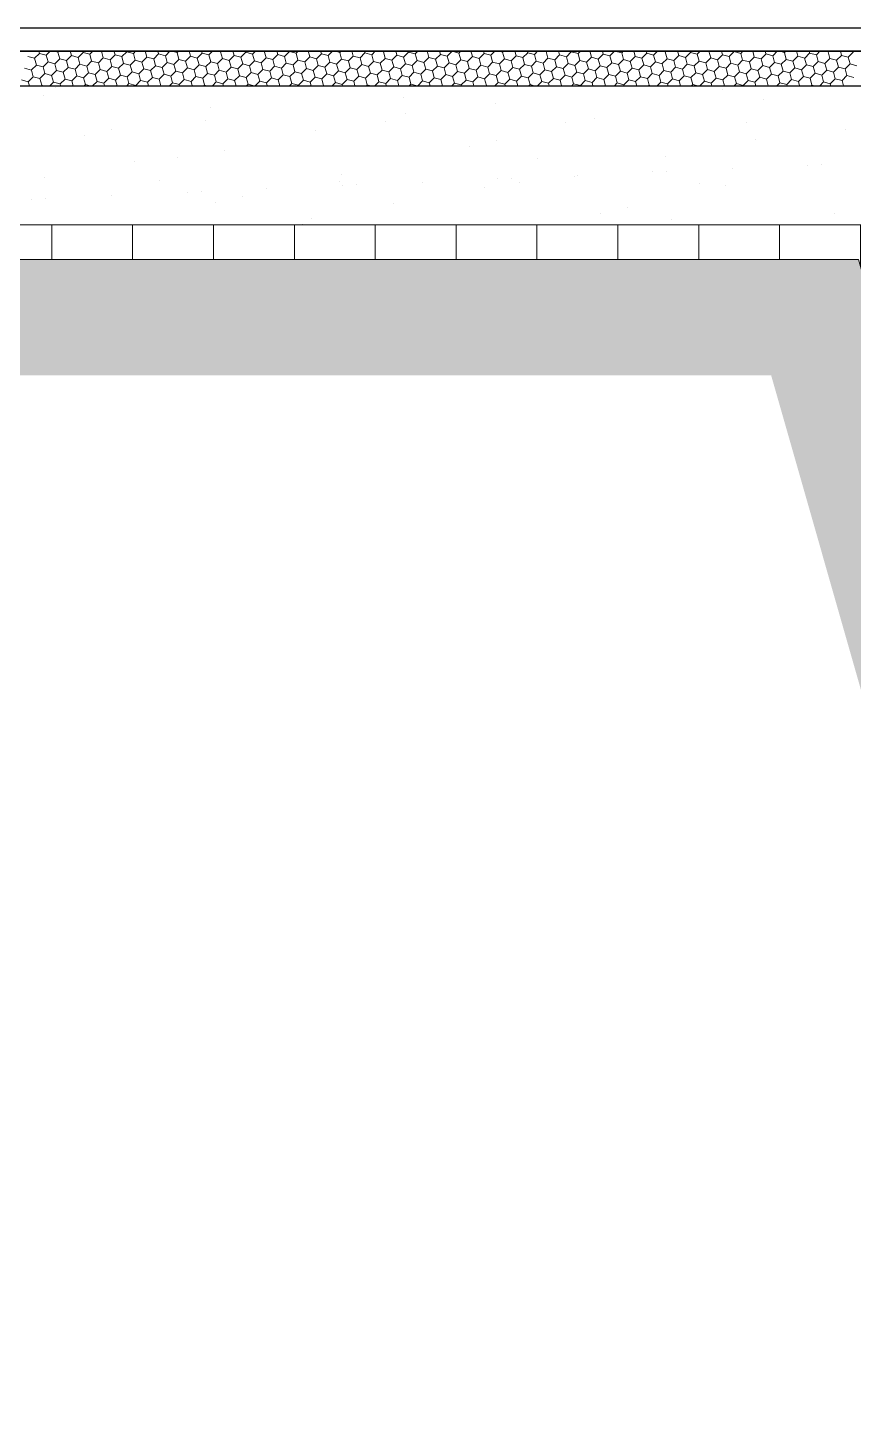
# Model space of a CAD drawing. Header units: millimetres. Extents: x -12161372 to 46643, y -9506984 to 15358.
# Drawn here: x 35034.7 to 35106, y 4065.6 to 4185.6 of the extents above; entities that cross this region are included whole.
import ezdxf

# ---------------------------------------------------------------- set-up
doc = ezdxf.new("R2010")
doc.units = ezdxf.units.MM
doc.layers.add('detail balok', color=7, linetype='Continuous', lineweight=9)
doc.layers.add('pondasi', color=7, linetype='Continuous', lineweight=13)

msp = doc.modelspace()

# ---------------------------------------------------------------- hatches: boundary and pattern name
at = {"layer": 'pondasi', "ltscale": 10}
h = msp.add_hatch(dxfattribs=at)
h.set_pattern_fill('AR-PARQ1', color=256, scale=0.07)
h.set_pattern_definition([(90, (0, 1661.965), (-21.336, 21.336), [21.336, -21.336]), (90, (3.556, 1661.965), (-21.336, 21.336), [21.336, -21.336]), (90, (7.112, 1661.965), (-21.336, 21.336), [21.336, -21.336]), (90, (10.668, 1661.965), (-21.336, 21.336), [21.336, -21.336]), (90, (14.224, 1661.965), (-21.336, 21.336), [21.336, -21.336]), (90, (17.78, 1661.965), (-21.336, 21.336), [21.336, -21.336]), (90, (21.336, 1661.965), (-21.336, 21.336), [21.336, -21.336]), (0, (0, 1683.3), (21.336, -21.336), [21.336, -21.336]), (0, (0, 1686.857), (21.336, -21.336), [21.336, -21.336]), (0, (0, 1690.413), (21.336, -21.336), [21.336, -21.336]), (0, (0, 1693.969), (21.336, -21.336), [21.336, -21.336]), (0, (0, 1697.525), (21.336, -21.336), [21.336, -21.336]), (0, (0, 1701.08), (21.336, -21.336), [21.336, -21.336]), (0, (0, 1704.637), (21.336, -21.336), [21.336, -21.336])])
h.paths.add_polyline_path([(33999.66, 4075.56), (33999.66, 4065.56), (34059.703, 4065.56), (34085.417, 4155.56), (34213.826, 4155.56), (34239.54, 4065.56), (34344.626, 4065.56), (34370.34, 4155.56), (34513.903, 4155.56), (34539.617, 4065.56), (34644.703, 4065.56), (34670.417, 4155.56), (34813.903, 4155.56), (34839.617, 4065.56), (34944.703, 4065.56), (34970.417, 4155.56), (35098.903, 4155.56), (35124.617, 4065.56), (35229.703, 4065.56), (35263.589, 4185.56), (35253.589, 4185.56), (35222.16, 4075.56), (35132.16, 4075.56), (35106.446, 4165.56), (34962.874, 4165.56), (34937.16, 4075.56), (34847.16, 4075.56), (34821.446, 4165.56), (34662.874, 4165.56), (34637.16, 4075.56), (34547.16, 4075.56), (34521.446, 4165.56), (34362.797, 4165.56), (34337.083, 4075.56), (34247.083, 4075.56), (34221.369, 4165.56), (34077.874, 4165.56), (34052.16, 4075.56)])
h.paths.add_polyline_path([(33932.137, 4180.641), (33932.056, 4180.56), (33932.16, 4180.56)])
h = msp.add_hatch(dxfattribs=at)
h.set_pattern_fill('ANSI31', color=256, scale=2.2, angle=45)
h.set_pattern_definition([(90, (0, 1661.965), (-6.985, 9e-16), [])])
h.paths.add_polyline_path([(35132.16, 4075.56), (35132.16, 4095.56), (35142.16, 4095.56), (35162.16, 4165.56), (35169.66, 4165.56), (35169.66, 4168.56), (34899.66, 4168.56), (34899.66, 4165.56), (34907.16, 4165.56), (34927.16, 4095.56), (34937.16, 4095.56), (34937.16, 4075.56), (34962.874, 4165.56), (35106.446, 4165.56)])
h.paths.add_polyline_path([(35248.732, 4168.56), (35184.66, 4168.56), (35184.66, 4165.56), (35192.16, 4165.56), (35212.16, 4095.56), (35222.16, 4095.56), (35222.16, 4075.56)])
h.paths.add_polyline_path([(34847.16, 4075.56), (34847.16, 4095.56), (34857.16, 4095.56), (34877.16, 4165.56), (34884.66, 4165.56), (34884.66, 4168.56), (34599.66, 4168.56), (34599.66, 4165.56), (34607.16, 4165.56), (34627.16, 4095.56), (34637.16, 4095.56), (34637.16, 4075.56), (34662.874, 4165.56), (34821.446, 4165.56)])
h.paths.add_polyline_path([(34299.583, 4168.56), (34299.583, 4165.56), (34307.083, 4165.56), (34327.083, 4095.56), (34337.083, 4095.56), (34337.083, 4075.56), (34362.797, 4165.56), (34521.446, 4165.56), (34547.16, 4075.56), (34547.16, 4095.56), (34557.16, 4095.56), (34577.16, 4165.56), (34584.66, 4165.56), (34584.66, 4168.56)])
h.paths.add_polyline_path([(34247.083, 4075.56), (34247.083, 4095.56), (34257.083, 4095.56), (34277.083, 4165.56), (34284.583, 4165.56), (34284.583, 4168.56), (34014.66, 4168.56), (34014.66, 4165.56), (34022.16, 4165.56), (34042.16, 4095.56), (34052.16, 4095.56), (34052.16, 4075.56), (34077.874, 4165.56), (34221.369, 4165.56)])

# ---------------------------------------------------------------- linework, layer by layer
at = {"layer": 'detail balok', "ltscale": 10}
for p, q in [((34167.169, 4185.521), (36929.482, 4185.521)), ((34898.16, 4185.56), (35171.16, 4185.56)), ((34599.66, 4183.521), (36929.482, 4183.521)), ((34899.66, 4183.56), (35169.66, 4183.56)), ((34599.66, 4180.521), (36929.482, 4180.521)), ((34899.66, 4180.56), (35169.66, 4180.56)), ((34899.66, 4168.56), (35169.66, 4168.56))]:
    msp.add_line(p, q, dxfattribs=at)
at = {"layer": 'pondasi', "ltscale": 10}
for p, q in [((35035.276, 4182.928), (35035.703, 4183.354)), ((35035.703, 4183.354), (35035.648, 4183.56)), ((35036.286, 4183.198), (35035.703, 4183.354)), ((35036.286, 4183.198), (35036.647, 4183.56)), ((35037.295, 4183.469), (35036.955, 4183.56)), ((35037.295, 4183.469), (35037.386, 4183.56)), ((35037.451, 4182.886), (35037.295, 4183.469)), ((35038.46, 4183.156), (35038.352, 4183.56)), ((35039.043, 4183), (35039.47, 4183.427)), ((35039.47, 4183.427), (35039.434, 4183.56)), ((35040.052, 4183.271), (35039.47, 4183.427)), ((35040.052, 4183.271), (35040.341, 4183.56)), ((35040.208, 4182.688), (35040.052, 4183.271)), ((35041.062, 4183.541), (35040.992, 4183.56)), ((35041.218, 4182.958), (35041.061, 4183.541)), ((35041.062, 4183.541), (35041.08, 4183.56)), ((35041.8, 4182.802), (35042.227, 4183.229)), ((35042.227, 4183.229), (35042.138, 4183.56)), ((35042.81, 4183.073), (35042.227, 4183.229)), ((35042.81, 4183.073), (35043.236, 4183.499)), ((35043.236, 4183.499), (35043.22, 4183.56)), ((35043.819, 4183.343), (35043.236, 4183.499)), ((35043.819, 4183.343), (35044.035, 4183.56)), ((35043.975, 4182.76), (35043.819, 4183.343)), ((35044.984, 4183.031), (35044.843, 4183.56)), ((35045.567, 4182.875), (35045.994, 4183.301)), ((35045.993, 4183.301), (35045.924, 4183.56)), ((35046.576, 4183.145), (35045.994, 4183.301)), ((35046.576, 4183.145), (35046.991, 4183.56)), ((35047.586, 4183.415), (35047.048, 4183.56)), ((35047.742, 4182.833), (35047.585, 4183.415)), ((35047.586, 4183.416), (35047.73, 4183.56)), ((35048.751, 4183.103), (35048.629, 4183.56)), ((35049.334, 4182.947), (35049.76, 4183.374)), ((35049.76, 4183.374), (35049.71, 4183.56)), ((35050.343, 4183.218), (35049.76, 4183.374)), ((35050.343, 4183.218), (35050.685, 4183.56)), ((35050.499, 4182.635), (35050.343, 4183.218)), ((35051.352, 4183.488), (35051.085, 4183.56)), ((35051.352, 4183.488), (35051.424, 4183.56)), ((35051.508, 4182.905), (35051.352, 4183.488)), ((35052.517, 4183.176), (35052.415, 4183.56)), ((35053.1, 4183.02), (35053.527, 4183.446)), ((35053.527, 4183.446), (35053.496, 4183.56)), ((35054.11, 4183.29), (35053.527, 4183.446)), ((35054.109, 4183.29), (35054.379, 4183.56)), ((35054.266, 4182.707), (35054.109, 4183.29)), ((35055.275, 4182.978), (35055.119, 4183.56)), ((35055.858, 4182.822), (35056.284, 4183.248)), ((35056.284, 4183.248), (35056.201, 4183.56)), ((35056.867, 4183.092), (35056.284, 4183.248)), ((35056.867, 4183.092), (35057.293, 4183.519)), ((35057.293, 4183.519), (35057.282, 4183.56)), ((35057.876, 4183.362), (35057.293, 4183.519)), ((35057.876, 4183.363), (35058.073, 4183.56)), ((35058.032, 4182.78), (35057.876, 4183.362)), ((35059.041, 4183.05), (35058.905, 4183.56)), ((35059.624, 4182.894), (35060.051, 4183.321)), ((35060.051, 4183.321), (35059.987, 4183.56)), ((35060.633, 4183.164), (35060.051, 4183.321)), ((35060.633, 4183.165), (35061.028, 4183.56)), ((35061.643, 4183.435), (35061.177, 4183.56)), ((35061.643, 4183.435), (35061.767, 4183.56)), ((35061.799, 4182.852), (35061.643, 4183.435)), ((35062.808, 4183.123), (35062.691, 4183.56)), ((35063.391, 4182.967), (35063.817, 4183.393)), ((35063.817, 4183.393), (35063.773, 4183.56)), ((35064.4, 4183.237), (35063.817, 4183.393)), ((35064.4, 4183.237), (35064.723, 4183.56)), ((35064.556, 4182.654), (35064.4, 4183.237)), ((35065.409, 4183.507), (35065.214, 4183.56)), ((35065.409, 4183.507), (35065.461, 4183.56)), ((35065.565, 4182.925), (35065.409, 4183.507)), ((35066.575, 4183.195), (35066.477, 4183.56)), ((35067.157, 4183.039), (35067.584, 4183.466)), ((35067.584, 4183.466), (35067.559, 4183.56)), ((35068.167, 4183.309), (35067.584, 4183.466)), ((35068.167, 4183.31), (35068.417, 4183.56)), ((35068.323, 4182.727), (35068.167, 4183.309)), ((35069.332, 4182.997), (35069.181, 4183.56)), ((35069.915, 4182.841), (35070.341, 4183.268)), ((35070.341, 4183.268), (35070.263, 4183.56)), ((35070.924, 4183.111), (35070.341, 4183.268)), ((35070.924, 4183.112), (35071.35, 4183.538)), ((35071.35, 4183.538), (35071.345, 4183.56)), ((35071.933, 4183.382), (35071.351, 4183.538)), ((35071.933, 4183.382), (35072.111, 4183.56)), ((35072.089, 4182.799), (35071.933, 4183.382)), ((35073.098, 4183.07), (35072.967, 4183.56)), ((35073.681, 4182.914), (35074.108, 4183.34)), ((35074.108, 4183.34), (35074.049, 4183.56)), ((35074.691, 4183.184), (35074.108, 4183.34)), ((35074.691, 4183.184), (35075.066, 4183.56)), ((35075.7, 4183.454), (35075.307, 4183.56)), ((35075.7, 4183.454), (35075.805, 4183.56)), ((35075.856, 4182.872), (35075.7, 4183.454)), ((35076.865, 4183.142), (35076.753, 4183.56)), ((35077.448, 4182.986), (35077.874, 4183.413)), ((35077.874, 4183.412), (35077.835, 4183.56)), ((35078.457, 4183.256), (35077.874, 4183.412)), ((35078.457, 4183.256), (35078.76, 4183.56)), ((35078.613, 4182.674), (35078.457, 4183.256)), ((35079.466, 4183.527), (35079.344, 4183.56)), ((35079.466, 4183.527), (35079.499, 4183.56)), ((35079.622, 4182.944), (35079.466, 4183.527)), ((35080.205, 4182.788), (35080.632, 4183.215)), ((35080.632, 4183.215), (35080.539, 4183.56)), ((35081.215, 4183.058), (35080.632, 4183.215)), ((35081.214, 4183.058), (35081.641, 4183.485)), ((35081.641, 4183.485), (35081.621, 4183.56)), ((35082.224, 4183.329), (35081.641, 4183.485)), ((35082.224, 4183.329), (35082.454, 4183.56)), ((35082.38, 4182.746), (35082.224, 4183.329)), ((35083.389, 4183.017), (35083.244, 4183.56)), ((35083.972, 4182.861), (35084.398, 4183.287)), ((35084.398, 4183.287), (35084.325, 4183.56)), ((35084.981, 4183.131), (35084.398, 4183.287)), ((35084.981, 4183.131), (35085.408, 4183.558)), ((35085.408, 4183.557), (35085.407, 4183.56)), ((35085.99, 4183.401), (35085.408, 4183.557)), ((35085.99, 4183.401), (35086.149, 4183.56)), ((35086.146, 4182.819), (35085.99, 4183.401)), ((35087.156, 4183.089), (35087.03, 4183.56)), ((35087.738, 4182.933), (35088.165, 4183.36)), ((35088.165, 4183.359), (35088.111, 4183.56)), ((35088.748, 4183.203), (35088.165, 4183.359)), ((35088.748, 4183.203), (35089.104, 4183.56)), ((35088.904, 4182.621), (35088.748, 4183.203)), ((35089.757, 4183.474), (35089.436, 4183.56)), ((35089.757, 4183.474), (35089.843, 4183.56)), ((35089.913, 4182.891), (35089.757, 4183.474)), ((35090.922, 4183.161), (35090.816, 4183.56)), ((35091.505, 4183.005), (35091.932, 4183.432)), ((35091.931, 4183.432), (35091.897, 4183.56)), ((35092.514, 4183.276), (35091.932, 4183.432)), ((35092.514, 4183.276), (35092.798, 4183.56)), ((35092.67, 4182.693), (35092.514, 4183.276)), ((35093.524, 4183.546), (35093.473, 4183.56)), ((35093.68, 4182.963), (35093.523, 4183.546)), ((35093.524, 4183.546), (35093.537, 4183.56)), ((35094.262, 4182.807), (35094.689, 4183.234)), ((35094.689, 4183.234), (35094.602, 4183.56)), ((35095.272, 4183.078), (35094.689, 4183.234)), ((35095.272, 4183.078), (35095.698, 4183.504)), ((35095.698, 4183.504), (35095.683, 4183.56)), ((35096.281, 4183.348), (35095.698, 4183.504)), ((35096.281, 4183.348), (35096.492, 4183.56)), ((35096.437, 4182.766), (35096.281, 4183.348)), ((35097.446, 4183.036), (35097.306, 4183.56)), ((35098.029, 4182.88), (35098.456, 4183.307)), ((35098.455, 4183.306), (35098.388, 4183.56)), ((35099.038, 4183.15), (35098.456, 4183.306)), ((35099.038, 4183.15), (35099.447, 4183.56)), ((35100.048, 4183.421), (35099.529, 4183.56)), ((35100.047, 4183.421), (35100.186, 4183.56)), ((35100.204, 4182.838), (35100.047, 4183.421)), ((35101.213, 4183.108), (35101.092, 4183.56)), ((35101.796, 4182.952), (35102.222, 4183.379)), ((35102.222, 4183.379), (35102.174, 4183.56)), ((35102.805, 4183.223), (35102.222, 4183.379)), ((35102.805, 4183.223), (35103.142, 4183.56)), ((35102.961, 4182.64), (35102.805, 4183.223)), ((35103.814, 4183.493), (35103.566, 4183.56)), ((35103.814, 4183.493), (35103.88, 4183.56)), ((35103.97, 4182.91), (35103.814, 4183.493)), ((35104.979, 4183.181), (35104.878, 4183.56)), ((35105.562, 4183.025), (35105.989, 4183.451)), ((35105.989, 4183.451), (35105.96, 4183.56)), ((35035.006, 4181.918), (35034.423, 4182.075)), ((35035.277, 4182.928), (35034.694, 4183.084)), ((35035.006, 4181.919), (35035.433, 4182.345)), ((35035.433, 4182.345), (35035.276, 4182.928)), ((35036.015, 4182.189), (35035.433, 4182.345)), ((35036.015, 4182.189), (35036.442, 4182.616)), ((35036.171, 4181.606), (35036.015, 4182.189)), ((35036.442, 4182.615), (35036.286, 4183.198)), ((35037.025, 4182.459), (35036.442, 4182.615)), ((35037.181, 4181.877), (35037.024, 4182.459)), ((35037.025, 4182.459), (35037.451, 4182.886)), ((35038.034, 4182.73), (35037.451, 4182.886)), ((35037.763, 4181.721), (35038.19, 4182.147)), ((35038.034, 4182.73), (35038.46, 4183.156)), ((35038.19, 4182.147), (35038.034, 4182.73)), ((35038.773, 4181.991), (35038.19, 4182.147)), ((35039.043, 4183), (35038.46, 4183.156)), ((35038.773, 4181.991), (35039.199, 4182.418)), ((35039.199, 4182.417), (35039.043, 4183)), ((35039.782, 4182.261), (35039.199, 4182.417)), ((35039.782, 4182.261), (35040.208, 4182.688)), ((35039.938, 4181.679), (35039.782, 4182.261)), ((35040.791, 4182.532), (35040.209, 4182.688)), ((35040.791, 4182.532), (35041.218, 4182.958)), ((35040.947, 4181.949), (35040.791, 4182.532)), ((35041.8, 4182.802), (35041.218, 4182.958)), ((35041.53, 4181.793), (35041.957, 4182.22)), ((35041.956, 4182.219), (35041.8, 4182.802)), ((35042.539, 4182.063), (35041.957, 4182.219)), ((35042.539, 4182.063), (35042.966, 4182.49)), ((35042.695, 4181.481), (35042.539, 4182.063)), ((35042.966, 4182.49), (35042.81, 4183.073)), ((35043.549, 4182.334), (35042.966, 4182.49)), ((35043.548, 4182.334), (35043.975, 4182.76)), ((35043.705, 4181.751), (35043.548, 4182.334)), ((35044.558, 4182.604), (35043.975, 4182.76)), ((35044.287, 4181.595), (35044.714, 4182.022)), ((35044.558, 4182.604), (35044.984, 4183.031)), ((35044.714, 4182.021), (35044.558, 4182.604)), ((35045.297, 4181.865), (35044.714, 4182.021)), ((35045.567, 4182.875), (35044.984, 4183.031)), ((35045.297, 4181.865), (35045.723, 4182.292)), ((35045.723, 4182.292), (35045.567, 4182.875)), ((35046.306, 4182.136), (35045.723, 4182.292)), ((35046.306, 4182.136), (35046.732, 4182.562)), ((35046.462, 4181.553), (35046.306, 4182.136)), ((35046.732, 4182.562), (35046.576, 4183.145)), ((35047.315, 4182.406), (35046.732, 4182.562)), ((35047.315, 4182.406), (35047.742, 4182.833)), ((35047.471, 4181.824), (35047.315, 4182.406)), ((35048.324, 4182.677), (35047.742, 4182.833)), ((35048.054, 4181.668), (35048.48, 4182.094)), ((35048.324, 4182.677), (35048.751, 4183.103)), ((35048.48, 4182.094), (35048.324, 4182.677)), ((35049.063, 4181.938), (35048.481, 4182.094)), ((35049.334, 4182.947), (35048.751, 4183.103)), ((35049.063, 4181.938), (35049.49, 4182.365)), ((35049.49, 4182.364), (35049.334, 4182.947)), ((35050.072, 4182.208), (35049.49, 4182.364)), ((35050.072, 4182.208), (35050.499, 4182.635)), ((35050.228, 4181.626), (35050.072, 4182.208)), ((35051.082, 4182.479), (35050.499, 4182.635)), ((35051.082, 4182.479), (35051.508, 4182.905)), ((35051.238, 4181.896), (35051.082, 4182.479)), ((35052.091, 4182.749), (35051.508, 4182.905)), ((35051.821, 4181.74), (35052.247, 4182.167)), ((35052.091, 4182.749), (35052.517, 4183.176)), ((35052.247, 4182.166), (35052.091, 4182.749)), ((35052.83, 4182.01), (35052.247, 4182.166)), ((35053.1, 4183.02), (35052.518, 4183.176)), ((35052.83, 4182.01), (35053.256, 4182.437)), ((35052.986, 4181.428), (35052.83, 4182.01)), ((35053.256, 4182.437), (35053.1, 4183.02)), ((35053.839, 4182.281), (35053.256, 4182.437)), ((35053.839, 4182.281), (35054.266, 4182.707)), ((35053.995, 4181.698), (35053.839, 4182.281)), ((35054.848, 4182.551), (35054.266, 4182.707)), ((35054.848, 4182.551), (35055.275, 4182.978)), ((35055.004, 4181.968), (35054.848, 4182.551)), ((35055.858, 4182.822), (35055.275, 4182.978)), ((35055.587, 4181.812), (35056.014, 4182.239)), ((35056.014, 4182.239), (35055.857, 4182.822)), ((35056.596, 4182.083), (35056.014, 4182.239)), ((35056.596, 4182.083), (35057.023, 4182.509)), ((35056.752, 4181.5), (35056.596, 4182.083)), ((35057.023, 4182.509), (35056.867, 4183.092)), ((35057.606, 4182.353), (35057.023, 4182.509)), ((35057.606, 4182.353), (35058.032, 4182.78)), ((35057.762, 4181.77), (35057.606, 4182.353)), ((35058.615, 4182.624), (35058.032, 4182.78)), ((35058.344, 4181.614), (35058.771, 4182.041)), ((35058.615, 4182.624), (35059.041, 4183.05)), ((35058.771, 4182.041), (35058.615, 4182.624)), ((35059.354, 4181.885), (35058.771, 4182.041)), ((35059.624, 4182.894), (35059.041, 4183.05)), ((35059.354, 4181.885), (35059.78, 4182.311)), ((35059.78, 4182.311), (35059.624, 4182.894)), ((35060.363, 4182.155), (35059.78, 4182.311)), ((35060.363, 4182.155), (35060.79, 4182.582)), ((35060.519, 4181.573), (35060.363, 4182.155)), ((35060.789, 4182.582), (35060.633, 4183.164)), ((35061.372, 4182.426), (35060.79, 4182.582)), ((35061.372, 4182.426), (35061.799, 4182.852)), ((35061.528, 4181.843), (35061.372, 4182.426)), ((35062.382, 4182.696), (35061.799, 4182.852)), ((35062.111, 4181.687), (35062.538, 4182.113)), ((35062.381, 4182.696), (35062.808, 4183.123)), ((35062.538, 4182.113), (35062.381, 4182.696)), ((35063.12, 4181.957), (35062.538, 4182.113)), ((35063.391, 4182.967), (35062.808, 4183.123)), ((35063.12, 4181.957), (35063.547, 4182.384)), ((35063.547, 4182.384), (35063.391, 4182.967)), ((35064.13, 4182.228), (35063.547, 4182.384)), ((35064.286, 4181.645), (35064.129, 4182.228)), ((35064.13, 4182.228), (35064.556, 4182.654)), ((35065.139, 4182.498), (35064.556, 4182.654)), ((35065.139, 4182.498), (35065.565, 4182.925)), ((35065.295, 4181.915), (35065.139, 4182.498)), ((35066.148, 4182.769), (35065.565, 4182.925)), ((35065.878, 4181.759), (35066.304, 4182.186)), ((35066.148, 4182.769), (35066.575, 4183.195)), ((35066.304, 4182.186), (35066.148, 4182.769)), ((35066.887, 4182.03), (35066.304, 4182.186)), ((35067.157, 4183.039), (35066.575, 4183.195)), ((35066.887, 4182.03), (35067.313, 4182.456)), ((35067.043, 4181.447), (35066.887, 4182.03)), ((35067.313, 4182.456), (35067.157, 4183.039)), ((35067.896, 4182.3), (35067.314, 4182.456)), ((35067.896, 4182.3), (35068.323, 4182.727)), ((35068.052, 4181.717), (35067.896, 4182.3)), ((35068.905, 4182.571), (35068.323, 4182.727)), ((35068.905, 4182.571), (35069.332, 4182.997)), ((35069.061, 4181.988), (35068.905, 4182.571)), ((35069.915, 4182.841), (35069.332, 4182.997)), ((35069.644, 4181.832), (35070.071, 4182.258)), ((35070.071, 4182.258), (35069.915, 4182.841)), ((35070.654, 4182.102), (35070.071, 4182.258)), ((35070.653, 4182.102), (35071.08, 4182.529)), ((35070.81, 4181.519), (35070.653, 4182.102)), ((35071.08, 4182.529), (35070.924, 4183.111)), ((35071.663, 4182.373), (35071.08, 4182.529)), ((35071.663, 4182.373), (35072.089, 4182.799)), ((35071.819, 4181.79), (35071.663, 4182.373)), ((35072.672, 4182.643), (35072.089, 4182.799)), ((35072.402, 4181.634), (35072.828, 4182.06)), ((35072.672, 4182.643), (35073.099, 4183.07)), ((35072.828, 4182.06), (35072.672, 4182.643)), ((35073.411, 4181.904), (35072.828, 4182.06)), ((35073.681, 4182.913), (35073.099, 4183.07)), ((35073.411, 4181.904), (35073.837, 4182.331)), ((35073.837, 4182.331), (35073.681, 4182.913)), ((35074.42, 4182.175), (35073.837, 4182.331)), ((35074.42, 4182.175), (35074.847, 4182.601)), ((35074.576, 4181.592), (35074.42, 4182.175)), ((35074.847, 4182.601), (35074.69, 4183.184)), ((35075.429, 4182.445), (35074.847, 4182.601)), ((35075.429, 4182.445), (35075.856, 4182.872)), ((35075.585, 4181.862), (35075.429, 4182.445)), ((35076.439, 4182.715), (35075.856, 4182.872)), ((35076.168, 4181.706), (35076.595, 4182.133)), ((35076.439, 4182.716), (35076.865, 4183.142)), ((35076.595, 4182.133), (35076.439, 4182.715)), ((35077.177, 4181.977), (35076.595, 4182.133)), ((35077.448, 4182.986), (35076.865, 4183.142)), ((35077.177, 4181.977), (35077.604, 4182.403)), ((35077.604, 4182.403), (35077.448, 4182.986)), ((35078.187, 4182.247), (35077.604, 4182.403)), ((35078.187, 4182.247), (35078.613, 4182.674)), ((35078.343, 4181.664), (35078.187, 4182.247)), ((35079.196, 4182.518), (35078.613, 4182.674)), ((35079.196, 4182.518), (35079.623, 4182.944)), ((35079.352, 4181.935), (35079.196, 4182.518)), ((35080.205, 4182.788), (35079.623, 4182.944)), ((35079.935, 4181.779), (35080.361, 4182.205)), ((35080.361, 4182.205), (35080.205, 4182.788)), ((35080.944, 4182.049), (35080.361, 4182.205)), ((35080.944, 4182.049), (35081.371, 4182.476)), ((35081.1, 4181.466), (35080.944, 4182.049)), ((35081.371, 4182.476), (35081.214, 4183.058)), ((35081.953, 4182.32), (35081.371, 4182.476)), ((35081.953, 4182.32), (35082.38, 4182.746)), ((35082.109, 4181.737), (35081.953, 4182.32)), ((35082.963, 4182.59), (35082.38, 4182.746)), ((35082.692, 4181.581), (35083.119, 4182.007)), ((35083.119, 4182.007), (35082.962, 4182.59)), ((35082.963, 4182.59), (35083.389, 4183.017)), ((35083.701, 4181.851), (35083.119, 4182.007)), ((35083.972, 4182.86), (35083.389, 4183.017)), ((35083.701, 4181.851), (35084.128, 4182.278)), ((35084.128, 4182.278), (35083.972, 4182.86)), ((35084.711, 4182.122), (35084.128, 4182.278)), ((35084.711, 4182.122), (35085.137, 4182.548)), ((35084.867, 4181.539), (35084.711, 4182.122)), ((35085.137, 4182.548), (35084.981, 4183.131)), ((35085.72, 4182.392), (35085.137, 4182.548)), ((35085.72, 4182.392), (35086.146, 4182.819)), ((35085.876, 4181.809), (35085.72, 4182.392)), ((35086.729, 4182.662), (35086.147, 4182.819)), ((35086.459, 4181.653), (35086.885, 4182.08)), ((35086.729, 4182.663), (35087.156, 4183.089)), ((35086.885, 4182.08), (35086.729, 4182.662)), ((35087.468, 4181.924), (35086.885, 4182.08)), ((35087.738, 4182.933), (35087.156, 4183.089)), ((35087.468, 4181.924), (35087.895, 4182.35)), ((35087.894, 4182.35), (35087.738, 4182.933)), ((35088.477, 4182.194), (35087.895, 4182.35)), ((35088.477, 4182.194), (35088.904, 4182.621)), ((35088.633, 4181.611), (35088.477, 4182.194)), ((35089.487, 4182.464), (35088.904, 4182.621)), ((35089.486, 4182.465), (35089.913, 4182.891)), ((35089.643, 4181.882), (35089.486, 4182.464)), ((35090.496, 4182.735), (35089.913, 4182.891)), ((35090.225, 4181.726), (35090.652, 4182.152)), ((35090.496, 4182.735), (35090.922, 4183.162)), ((35090.652, 4182.152), (35090.496, 4182.735)), ((35091.235, 4181.996), (35090.652, 4182.152)), ((35091.505, 4183.005), (35090.922, 4183.161)), ((35091.235, 4181.996), (35091.661, 4182.423)), ((35091.661, 4182.423), (35091.505, 4183.005)), ((35092.244, 4182.267), (35091.661, 4182.423)), ((35092.244, 4182.267), (35092.67, 4182.693)), ((35092.4, 4181.684), (35092.244, 4182.267)), ((35093.253, 4182.537), (35092.67, 4182.693)), ((35093.253, 4182.537), (35093.68, 4182.964)), ((35093.409, 4181.954), (35093.253, 4182.537)), ((35094.262, 4182.807), (35093.68, 4182.963)), ((35093.992, 4181.798), (35094.418, 4182.225)), ((35094.418, 4182.225), (35094.262, 4182.807)), ((35095.001, 4182.069), (35094.419, 4182.225)), ((35095.001, 4182.069), (35095.428, 4182.495)), ((35095.157, 4181.486), (35095.001, 4182.069)), ((35095.428, 4182.495), (35095.272, 4183.078)), ((35096.01, 4182.339), (35095.428, 4182.495)), ((35096.01, 4182.339), (35096.437, 4182.766)), ((35096.166, 4181.756), (35096.01, 4182.339)), ((35097.02, 4182.609), (35096.437, 4182.766)), ((35096.749, 4181.6), (35097.176, 4182.027)), ((35097.02, 4182.61), (35097.446, 4183.036)), ((35097.176, 4182.027), (35097.02, 4182.609)), ((35097.759, 4181.871), (35097.176, 4182.027)), ((35098.029, 4182.88), (35097.446, 4183.036)), ((35097.759, 4181.871), (35098.185, 4182.297)), ((35098.185, 4182.297), (35098.029, 4182.88)), ((35098.768, 4182.141), (35098.185, 4182.297)), ((35098.768, 4182.141), (35099.194, 4182.568)), ((35098.924, 4181.558), (35098.768, 4182.141)), ((35099.194, 4182.568), (35099.038, 4183.15)), ((35099.777, 4182.411), (35099.194, 4182.568)), ((35099.777, 4182.412), (35100.204, 4182.838)), ((35099.933, 4181.829), (35099.777, 4182.411)), ((35100.786, 4182.682), (35100.204, 4182.838)), ((35100.516, 4181.673), (35100.942, 4182.099)), ((35100.786, 4182.682), (35101.213, 4183.109)), ((35100.942, 4182.099), (35100.786, 4182.682)), ((35101.525, 4181.943), (35100.942, 4182.099)), ((35101.796, 4182.952), (35101.213, 4183.108)), ((35101.525, 4181.943), (35101.952, 4182.37)), ((35101.952, 4182.37), (35101.795, 4182.952)), ((35102.534, 4182.213), (35101.952, 4182.37)), ((35102.534, 4182.214), (35102.961, 4182.64)), ((35102.69, 4181.631), (35102.534, 4182.213)), ((35103.544, 4182.484), (35102.961, 4182.64)), ((35103.544, 4182.484), (35103.97, 4182.911)), ((35103.7, 4181.901), (35103.544, 4182.484)), ((35104.553, 4182.754), (35103.97, 4182.91)), ((35104.282, 4181.745), (35104.709, 4182.172)), ((35104.553, 4182.754), (35104.979, 4183.181)), ((35104.709, 4182.172), (35104.553, 4182.754)), ((35105.292, 4182.015), (35104.709, 4182.172)), ((35105.562, 4183.025), (35104.98, 4183.181)), ((35105.292, 4182.016), (35105.718, 4182.442)), ((35105.448, 4181.433), (35105.292, 4182.015)), ((35105.718, 4182.442), (35105.562, 4183.025)), ((35106.301, 4182.286), (35105.718, 4182.442)), ((35034.736, 4180.909), (35034.153, 4181.065)), ((35034.736, 4180.909), (35035.162, 4181.336)), ((35034.829, 4180.56), (35034.736, 4180.909)), ((35035.162, 4181.336), (35035.006, 4181.918)), ((35035.745, 4181.18), (35035.162, 4181.336)), ((35035.745, 4181.18), (35036.171, 4181.606)), ((35035.901, 4180.597), (35035.745, 4181.18)), ((35036.754, 4181.45), (35036.171, 4181.606)), ((35036.602, 4180.56), (35036.91, 4180.867)), ((35036.754, 4181.45), (35037.181, 4181.877)), ((35036.91, 4180.867), (35036.754, 4181.45)), ((35037.493, 4180.711), (35036.91, 4180.867)), ((35037.763, 4181.72), (35037.181, 4181.877)), ((35037.493, 4180.711), (35037.92, 4181.138)), ((35037.919, 4181.138), (35037.763, 4181.72)), ((35038.502, 4180.982), (35037.92, 4181.138)), ((35038.502, 4180.982), (35038.929, 4181.408)), ((35038.615, 4180.56), (35038.502, 4180.982)), ((35038.929, 4181.408), (35038.773, 4181.991)), ((35039.512, 4181.252), (35038.929, 4181.408)), ((35039.511, 4181.252), (35039.938, 4181.679)), ((35039.668, 4180.669), (35039.511, 4181.252)), ((35040.521, 4181.522), (35039.938, 4181.679)), ((35040.297, 4180.56), (35040.677, 4180.94)), ((35040.521, 4181.523), (35040.947, 4181.949)), ((35040.677, 4180.94), (35040.521, 4181.522)), ((35041.26, 4180.784), (35040.677, 4180.94)), ((35041.53, 4181.793), (35040.947, 4181.949)), ((35041.26, 4180.784), (35041.686, 4181.21)), ((35041.686, 4181.21), (35041.53, 4181.793)), ((35042.269, 4181.054), (35041.686, 4181.21)), ((35042.269, 4181.054), (35042.695, 4181.481)), ((35042.401, 4180.56), (35042.269, 4181.054)), ((35043.278, 4181.325), (35042.695, 4181.481)), ((35043.278, 4181.325), (35043.705, 4181.751)), ((35043.434, 4180.742), (35043.278, 4181.325)), ((35044.287, 4181.595), (35043.705, 4181.751)), ((35044.017, 4180.586), (35044.443, 4181.012)), ((35044.443, 4181.012), (35044.287, 4181.595)), ((35045.026, 4180.856), (35044.444, 4181.012)), ((35045.026, 4180.856), (35045.453, 4181.283)), ((35045.106, 4180.56), (35045.026, 4180.856)), ((35045.453, 4181.283), (35045.296, 4181.865)), ((35046.035, 4181.127), (35045.453, 4181.283)), ((35046.035, 4181.127), (35046.462, 4181.553)), ((35046.187, 4180.56), (35046.035, 4181.127)), ((35047.045, 4181.397), (35046.462, 4181.553)), ((35046.946, 4180.56), (35047.201, 4180.814)), ((35047.045, 4181.397), (35047.471, 4181.824)), ((35047.201, 4180.814), (35047.045, 4181.397)), ((35047.784, 4180.658), (35047.201, 4180.814)), ((35048.054, 4181.667), (35047.471, 4181.824)), ((35047.783, 4180.658), (35048.21, 4181.085)), ((35048.21, 4181.085), (35048.054, 4181.667)), ((35048.793, 4180.929), (35048.21, 4181.085)), ((35048.793, 4180.929), (35049.219, 4181.355)), ((35048.892, 4180.56), (35048.793, 4180.929)), ((35049.219, 4181.355), (35049.063, 4181.938)), ((35049.802, 4181.199), (35049.219, 4181.355)), ((35049.802, 4181.199), (35050.229, 4181.626)), ((35049.958, 4180.616), (35049.802, 4181.199)), ((35050.811, 4181.469), (35050.229, 4181.626)), ((35050.64, 4180.56), (35050.967, 4180.887)), ((35050.811, 4181.47), (35051.238, 4181.896)), ((35050.967, 4180.887), (35050.811, 4181.469)), ((35051.55, 4180.731), (35050.967, 4180.887)), ((35051.821, 4181.74), (35051.238, 4181.896)), ((35051.55, 4180.731), (35051.977, 4181.157)), ((35051.977, 4181.157), (35051.82, 4181.74)), ((35052.559, 4181.001), (35051.977, 4181.157)), ((35052.559, 4181.001), (35052.986, 4181.428)), ((35052.678, 4180.56), (35052.559, 4181.001)), ((35053.569, 4181.271), (35052.986, 4181.428)), ((35053.569, 4181.272), (35053.995, 4181.698)), ((35053.725, 4180.689), (35053.569, 4181.271)), ((35054.578, 4181.542), (35053.995, 4181.698)), ((35054.334, 4180.56), (35054.734, 4180.959)), ((35054.578, 4181.542), (35055.004, 4181.969)), ((35054.734, 4180.959), (35054.578, 4181.542)), ((35055.317, 4180.803), (35054.734, 4180.959)), ((35055.587, 4181.812), (35055.004, 4181.968)), ((35055.317, 4180.803), (35055.743, 4181.23)), ((35055.382, 4180.56), (35055.317, 4180.803)), ((35055.743, 4181.23), (35055.587, 4181.812)), ((35056.326, 4181.073), (35055.743, 4181.23)), ((35056.326, 4181.074), (35056.752, 4181.5)), ((35056.464, 4180.56), (35056.326, 4181.073)), ((35057.335, 4181.344), (35056.753, 4181.5)), ((35057.335, 4181.344), (35057.762, 4181.771)), ((35057.491, 4180.761), (35057.335, 4181.344)), ((35058.345, 4181.614), (35057.762, 4181.77)), ((35058.074, 4180.605), (35058.501, 4181.032)), ((35058.501, 4181.032), (35058.344, 4181.614)), ((35059.083, 4180.876), (35058.501, 4181.032)), ((35059.083, 4180.876), (35059.51, 4181.302)), ((35059.168, 4180.56), (35059.083, 4180.876)), ((35059.51, 4181.302), (35059.354, 4181.885)), ((35060.093, 4181.146), (35059.51, 4181.302)), ((35060.249, 4180.563), (35060.092, 4181.146)), ((35060.093, 4181.146), (35060.519, 4181.573)), ((35061.102, 4181.416), (35060.519, 4181.573)), ((35060.984, 4180.56), (35061.258, 4180.834)), ((35061.102, 4181.417), (35061.528, 4181.843)), ((35061.258, 4180.834), (35061.102, 4181.416)), ((35061.841, 4180.678), (35061.258, 4180.834)), ((35062.111, 4181.687), (35061.528, 4181.843)), ((35061.841, 4180.678), (35062.267, 4181.104)), ((35062.267, 4181.104), (35062.111, 4181.687)), ((35062.85, 4180.948), (35062.267, 4181.104)), ((35062.85, 4180.948), (35063.276, 4181.375)), ((35062.954, 4180.56), (35062.85, 4180.948)), ((35063.276, 4181.375), (35063.12, 4181.957)), ((35063.859, 4181.218), (35063.276, 4181.375)), ((35063.859, 4181.219), (35064.286, 4181.645)), ((35064.015, 4180.636), (35063.859, 4181.218)), ((35064.868, 4181.489), (35064.286, 4181.645)), ((35064.678, 4180.56), (35065.025, 4180.906)), ((35064.868, 4181.489), (35065.295, 4181.916)), ((35065.024, 4180.906), (35064.868, 4181.489)), ((35065.607, 4180.75), (35065.025, 4180.906)), ((35065.878, 4181.759), (35065.295, 4181.915)), ((35065.607, 4180.75), (35066.034, 4181.177)), ((35066.034, 4181.177), (35065.878, 4181.759)), ((35066.617, 4181.02), (35066.034, 4181.177)), ((35066.616, 4181.021), (35067.043, 4181.447)), ((35066.74, 4180.56), (35066.616, 4181.02)), ((35067.626, 4181.291), (35067.043, 4181.447)), ((35067.626, 4181.291), (35068.052, 4181.718)), ((35067.782, 4180.708), (35067.626, 4181.291)), ((35068.635, 4181.561), (35068.052, 4181.717)), ((35068.372, 4180.56), (35068.791, 4180.979)), ((35068.635, 4181.561), (35069.062, 4181.988)), ((35068.791, 4180.979), (35068.635, 4181.561)), ((35069.374, 4180.822), (35068.791, 4180.979)), ((35069.644, 4181.832), (35069.062, 4181.988)), ((35069.374, 4180.823), (35069.8, 4181.249)), ((35069.444, 4180.56), (35069.374, 4180.822)), ((35069.8, 4181.249), (35069.644, 4181.832)), ((35070.383, 4181.093), (35069.8, 4181.249)), ((35070.383, 4181.093), (35070.81, 4181.52)), ((35070.526, 4180.56), (35070.383, 4181.093)), ((35071.392, 4181.363), (35070.81, 4181.519)), ((35071.392, 4181.363), (35071.819, 4181.79)), ((35071.548, 4180.781), (35071.392, 4181.363)), ((35072.402, 4181.634), (35071.819, 4181.79)), ((35072.131, 4180.625), (35072.558, 4181.051)), ((35072.558, 4181.051), (35072.402, 4181.634)), ((35073.14, 4180.895), (35072.558, 4181.051)), ((35073.14, 4180.895), (35073.567, 4181.322)), ((35073.23, 4180.56), (35073.14, 4180.895)), ((35073.567, 4181.322), (35073.411, 4181.904)), ((35074.15, 4181.165), (35073.567, 4181.322)), ((35074.15, 4181.165), (35074.576, 4181.592)), ((35074.306, 4180.583), (35074.15, 4181.165)), ((35075.159, 4181.436), (35074.576, 4181.592)), ((35075.021, 4180.56), (35075.315, 4180.853)), ((35075.159, 4181.436), (35075.585, 4181.862)), ((35075.315, 4180.853), (35075.159, 4181.436)), ((35075.898, 4180.697), (35075.315, 4180.853)), ((35076.168, 4181.706), (35075.586, 4181.862)), ((35075.898, 4180.697), (35076.324, 4181.124)), ((35076.324, 4181.124), (35076.168, 4181.706)), ((35076.907, 4180.967), (35076.324, 4181.124)), ((35076.907, 4180.968), (35077.334, 4181.394)), ((35077.016, 4180.56), (35076.907, 4180.967)), ((35077.333, 4181.394), (35077.177, 4181.977)), ((35077.916, 4181.238), (35077.334, 4181.394)), ((35077.916, 4181.238), (35078.343, 4181.665)), ((35078.072, 4180.655), (35077.916, 4181.238)), ((35078.926, 4181.508), (35078.343, 4181.664)), ((35078.716, 4180.56), (35079.082, 4180.926)), ((35079.082, 4180.926), (35078.925, 4181.508)), ((35078.926, 4181.508), (35079.352, 4181.935)), ((35079.664, 4180.769), (35079.082, 4180.926)), ((35079.935, 4181.779), (35079.352, 4181.935)), ((35079.664, 4180.77), (35080.091, 4181.196)), ((35080.091, 4181.196), (35079.935, 4181.779)), ((35080.674, 4181.04), (35080.091, 4181.196)), ((35080.674, 4181.04), (35081.1, 4181.467)), ((35080.802, 4180.56), (35080.674, 4181.04)), ((35081.683, 4181.31), (35081.1, 4181.466)), ((35081.683, 4181.31), (35082.109, 4181.737)), ((35081.839, 4180.728), (35081.683, 4181.31)), ((35082.692, 4181.581), (35082.109, 4181.737)), ((35082.422, 4180.572), (35082.848, 4180.998)), ((35082.848, 4180.998), (35082.692, 4181.581)), ((35083.431, 4180.842), (35082.848, 4180.998)), ((35083.431, 4180.842), (35083.858, 4181.269)), ((35083.507, 4180.56), (35083.431, 4180.842)), ((35083.857, 4181.268), (35083.701, 4181.851)), ((35084.44, 4181.112), (35083.858, 4181.268)), ((35084.44, 4181.112), (35084.867, 4181.539)), ((35084.588, 4180.56), (35084.44, 4181.112)), ((35085.45, 4181.383), (35084.867, 4181.539)), ((35085.365, 4180.56), (35085.606, 4180.8)), ((35085.449, 4181.383), (35085.876, 4181.809)), ((35085.606, 4180.8), (35085.449, 4181.383)), ((35086.188, 4180.644), (35085.606, 4180.8)), ((35086.459, 4181.653), (35085.876, 4181.809)), ((35086.188, 4180.644), (35086.615, 4181.071)), ((35086.615, 4181.07), (35086.459, 4181.653)), ((35087.198, 4180.914), (35086.615, 4181.07)), ((35087.293, 4180.56), (35087.197, 4180.914)), ((35087.198, 4180.914), (35087.624, 4181.341)), ((35087.624, 4181.341), (35087.468, 4181.924)), ((35088.207, 4181.185), (35087.624, 4181.341)), ((35088.207, 4181.185), (35088.633, 4181.611)), ((35088.363, 4180.602), (35088.207, 4181.185)), ((35089.216, 4181.455), (35088.633, 4181.611)), ((35089.059, 4180.56), (35089.372, 4180.873)), ((35089.216, 4181.455), (35089.643, 4181.882)), ((35089.372, 4180.873), (35089.216, 4181.455)), ((35089.955, 4180.716), (35089.372, 4180.873)), ((35090.225, 4181.726), (35089.643, 4181.882)), ((35089.955, 4180.717), (35090.381, 4181.143)), ((35090.381, 4181.143), (35090.225, 4181.726)), ((35090.964, 4180.987), (35090.382, 4181.143)), ((35090.964, 4180.987), (35091.391, 4181.414)), ((35091.079, 4180.56), (35090.964, 4180.987)), ((35091.391, 4181.413), (35091.234, 4181.996)), ((35091.973, 4181.257), (35091.391, 4181.413)), ((35091.973, 4181.257), (35092.4, 4181.684)), ((35092.129, 4180.675), (35091.973, 4181.257)), ((35092.983, 4181.528), (35092.4, 4181.684)), ((35092.753, 4180.56), (35093.139, 4180.945)), ((35092.983, 4181.528), (35093.409, 4181.954)), ((35093.139, 4180.945), (35092.983, 4181.528)), ((35093.722, 4180.789), (35093.139, 4180.945)), ((35093.992, 4181.798), (35093.409, 4181.954)), ((35093.721, 4180.789), (35094.148, 4181.216)), ((35094.148, 4181.215), (35093.992, 4181.798)), ((35094.731, 4181.059), (35094.148, 4181.215)), ((35094.731, 4181.059), (35095.157, 4181.486)), ((35094.865, 4180.56), (35094.731, 4181.059)), ((35095.74, 4181.33), (35095.157, 4181.486)), ((35095.74, 4181.33), (35096.167, 4181.756)), ((35095.896, 4180.747), (35095.74, 4181.33)), ((35096.749, 4181.6), (35096.167, 4181.756)), ((35096.479, 4180.591), (35096.905, 4181.018)), ((35096.905, 4181.017), (35096.749, 4181.6)), ((35097.488, 4180.861), (35096.905, 4181.017)), ((35097.488, 4180.861), (35097.915, 4181.288)), ((35097.569, 4180.56), (35097.488, 4180.861)), ((35097.915, 4181.288), (35097.758, 4181.871)), ((35098.497, 4181.132), (35097.915, 4181.288)), ((35098.497, 4181.132), (35098.924, 4181.558)), ((35098.651, 4180.56), (35098.497, 4181.132)), ((35099.507, 4181.402), (35098.924, 4181.558)), ((35099.403, 4180.56), (35099.663, 4180.82)), ((35099.507, 4181.402), (35099.933, 4181.829)), ((35099.663, 4180.819), (35099.507, 4181.402)), ((35100.245, 4180.663), (35099.663, 4180.819)), ((35100.516, 4181.673), (35099.933, 4181.829)), ((35100.245, 4180.663), (35100.672, 4181.09)), ((35100.672, 4181.09), (35100.516, 4181.673)), ((35101.255, 4180.934), (35100.672, 4181.09)), ((35101.255, 4180.934), (35101.681, 4181.36)), ((35101.355, 4180.56), (35101.255, 4180.934)), ((35101.681, 4181.36), (35101.525, 4181.943)), ((35102.264, 4181.204), (35101.681, 4181.36)), ((35102.264, 4181.204), (35102.69, 4181.631)), ((35102.42, 4180.622), (35102.264, 4181.204)), ((35103.273, 4181.475), (35102.691, 4181.631)), ((35103.097, 4180.56), (35103.429, 4180.892)), ((35103.273, 4181.475), (35103.7, 4181.901)), ((35103.429, 4180.892), (35103.273, 4181.475)), ((35104.012, 4180.736), (35103.429, 4180.892)), ((35104.283, 4181.745), (35103.7, 4181.901)), ((35104.012, 4180.736), (35104.439, 4181.162)), ((35104.439, 4181.162), (35104.282, 4181.745)), ((35105.021, 4181.006), (35104.439, 4181.162)), ((35105.021, 4181.006), (35105.448, 4181.433)), ((35105.141, 4180.56), (35105.021, 4181.006)), ((35106.031, 4181.277), (35105.448, 4181.433)), ((35035.864, 4180.56), (35035.901, 4180.597)), ((35036.04, 4180.56), (35035.901, 4180.597)), ((35036.056, 4179.679), (35036.056, 4179.679)), ((35037.127, 4180.41), (35037.127, 4180.41)), ((35037.533, 4180.56), (35037.493, 4180.711)), ((35039.558, 4180.56), (35039.668, 4180.669)), ((35040.077, 4180.56), (35039.668, 4180.669)), ((35041.319, 4180.56), (35041.259, 4180.784)), ((35043.252, 4180.56), (35043.434, 4180.742)), ((35044.017, 4180.586), (35043.434, 4180.742)), ((35044.024, 4180.56), (35044.017, 4180.586)), ((35047.81, 4180.56), (35047.783, 4180.658)), ((35049.901, 4180.56), (35049.958, 4180.616)), ((35050.17, 4180.56), (35049.958, 4180.616)), ((35051.596, 4180.56), (35051.55, 4180.731)), ((35053.595, 4180.56), (35053.725, 4180.689)), ((35054.207, 4180.56), (35053.725, 4180.689)), ((35057.29, 4180.56), (35057.491, 4180.761)), ((35058.074, 4180.605), (35057.491, 4180.761)), ((35058.086, 4180.56), (35058.074, 4180.605)), ((35060.245, 4180.56), (35060.249, 4180.563)), ((35060.262, 4180.56), (35060.249, 4180.563)), ((35061.872, 4180.56), (35061.841, 4180.678)), ((35063.939, 4180.56), (35064.015, 4180.636)), ((35064.299, 4180.56), (35064.015, 4180.636)), ((35065.658, 4180.56), (35065.607, 4180.75)), ((35067.633, 4180.56), (35067.782, 4180.708)), ((35068.336, 4180.56), (35067.782, 4180.708)), ((35071.327, 4180.56), (35071.548, 4180.781)), ((35072.131, 4180.625), (35071.549, 4180.781)), ((35072.148, 4180.56), (35072.131, 4180.625)), ((35074.283, 4180.56), (35074.306, 4180.583)), ((35074.392, 4180.56), (35074.306, 4180.583)), ((35075.934, 4180.56), (35075.898, 4180.697)), ((35077.977, 4180.56), (35078.072, 4180.655)), ((35078.429, 4180.56), (35078.072, 4180.655)), ((35079.72, 4180.56), (35079.664, 4180.769)), ((35081.671, 4180.56), (35081.839, 4180.728)), ((35082.422, 4180.571), (35081.839, 4180.728)), ((35082.425, 4180.56), (35082.422, 4180.571)), ((35086.211, 4180.56), (35086.188, 4180.644)), ((35088.32, 4180.56), (35088.363, 4180.602)), ((35088.521, 4180.56), (35088.363, 4180.602)), ((35089.997, 4180.56), (35089.955, 4180.716)), ((35092.015, 4180.56), (35092.13, 4180.675)), ((35092.558, 4180.56), (35092.13, 4180.675)), ((35093.783, 4180.56), (35093.721, 4180.789)), ((35094.73, 4180.208), (35094.73, 4180.208)), ((35095.709, 4180.56), (35095.896, 4180.747)), ((35096.479, 4180.591), (35095.896, 4180.747)), ((35096.487, 4180.56), (35096.479, 4180.591)), ((35100.273, 4180.56), (35100.245, 4180.663)), ((35102.358, 4180.56), (35102.42, 4180.622)), ((35102.651, 4180.56), (35102.42, 4180.622)), ((35104.059, 4180.56), (35104.012, 4180.736)), ((35050.447, 4178.685), (35050.447, 4178.685)), ((35067.168, 4179.524), (35067.168, 4179.524)), ((35075.087, 4179.063), (35075.087, 4179.063)), ((35098.279, 4179.369), (35098.279, 4179.369)), ((35050.033, 4177.544), (35050.033, 4177.544)), ((35065.625, 4177.514), (35065.625, 4177.514)), ((35067.34, 4178.151), (35067.34, 4178.151)), ((35081.144, 4177.389), (35081.144, 4177.389)), ((35083.657, 4177.753), (35083.657, 4177.753)), ((35096.737, 4177.359), (35096.737, 4177.359)), ((35039.61, 4176.283), (35039.61, 4176.283)), ((35041.966, 4176.805), (35041.966, 4176.805)), ((35059.526, 4176.736), (35059.526, 4176.736)), ((35105.3, 4176.804), (35105.3, 4176.804)), ((35051.665, 4174.962), (35051.665, 4174.962)), ((35072.821, 4175.351), (35072.821, 4175.351)), ((35075.176, 4175.873), (35075.176, 4175.873)), ((35097.553, 4175.892), (35097.553, 4175.892)), ((35043.917, 4174.05), (35043.917, 4174.05)), ((35047.624, 4174.404), (35047.624, 4174.404)), ((35078.735, 4174.249), (35078.735, 4174.249)), ((35089.739, 4174.477), (35089.739, 4174.477)), ((35102.067, 4173.702), (35102.067, 4173.702)), ((35103.272, 4173.755), (35103.272, 4173.755)), ((35036.103, 4172.635), (35036.103, 4172.635)), ((35061.748, 4172.896), (35061.748, 4172.896)), ((35075.26, 4172.532), (35075.26, 4172.532)), ((35076.465, 4172.584), (35076.465, 4172.584)), ((35081.878, 4172.703), (35081.878, 4172.703)), ((35082.155, 4172.833), (35082.155, 4172.833)), ((35088.664, 4173.117), (35088.664, 4173.117)), ((35089.869, 4173.169), (35089.869, 4173.169)), ((35095.558, 4173.418), (35095.558, 4173.418)), ((35046.081, 4172.394), (35046.081, 4172.394)), ((35048.453, 4171.361), (35048.453, 4171.361)), ((35049.658, 4171.414), (35049.658, 4171.414)), ((35055.348, 4171.662), (35055.348, 4171.662)), ((35061.601, 4172.269), (35061.601, 4172.269)), ((35061.857, 4171.946), (35061.857, 4171.946)), ((35063.062, 4171.999), (35063.062, 4171.999)), ((35068.751, 4172.247), (35068.751, 4172.247)), ((35074.13, 4171.791), (35074.13, 4171.791)), ((35077.193, 4172.239), (35077.193, 4172.239)), ((35092.712, 4172.114), (35092.712, 4172.114)), ((35094.959, 4171.964), (35094.959, 4171.964)), ((35035.05, 4170.776), (35035.05, 4170.776)), ((35036.255, 4170.829), (35036.255, 4170.829)), ((35041.944, 4171.077), (35041.944, 4171.077)), ((35050.912, 4170.494), (35050.912, 4170.494)), ((35053.267, 4171.016), (35053.267, 4171.016)), ((35066.316, 4170.376), (35066.316, 4170.376)), ((35086.478, 4170.084), (35086.478, 4170.084)), ((35059.191, 4169.129), (35059.191, 4169.129)), ((35084.122, 4169.562), (35084.122, 4169.562)), ((35090.303, 4168.974), (35090.303, 4168.974)), ((35104.343, 4169.531), (35104.343, 4169.531)), ((35058.455, 4168.602), (35058.455, 4168.602))]:
    msp.add_line(p, q, dxfattribs=at)
msp.add_lwpolyline([(35253.589, 4185.56), (35222.16, 4075.56), (35132.16, 4075.56), (35106.446, 4165.56), (34962.874, 4165.56), (34937.16, 4075.56), (34847.16, 4075.56), (34821.446, 4165.56), (34662.874, 4165.56), (34637.16, 4075.56), (34547.16, 4075.56), (34521.446, 4165.56), (34362.797, 4165.56), (34337.083, 4075.56), (34247.083, 4075.56), (34221.369, 4165.56), (34077.874, 4165.56), (34052.16, 4075.56), (33999.66, 4075.56)], dxfattribs=at)

doc.saveas('drawing.dxf')
